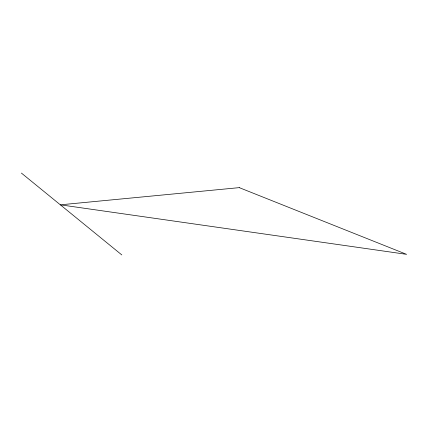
<?xml version="1.0" encoding="UTF-8"?>
<svg xmlns="http://www.w3.org/2000/svg" width="428" height="428" viewBox="0 0 428 428"><rect width="100%" height="100%" fill="white"/><g stroke="black" fill="none" stroke-linecap="round" stroke-linejoin="round"><path stroke-width="0.64" d="M21.4 173.078L121.809 254.922M239.268 187.635L60.343 204.819L406.6 254.35L239.268 187.635"/></g></svg>
